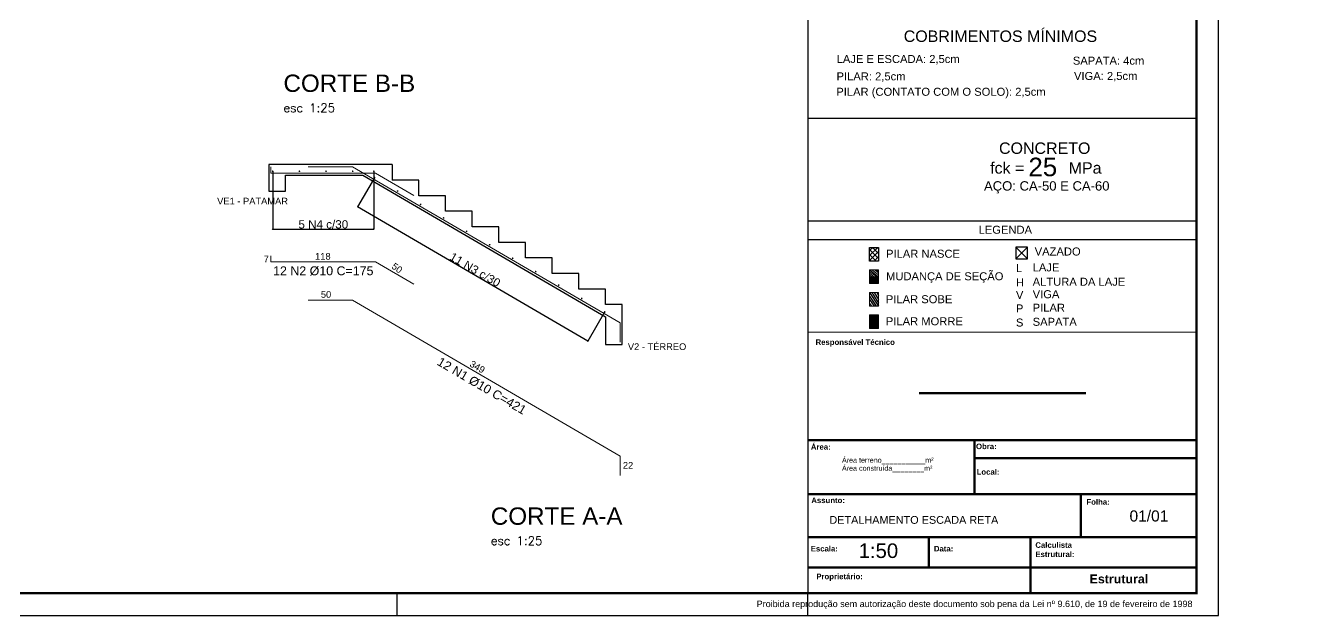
# Model space of a CAD drawing. Header units: millimetres. Extents: x 347 to 617, y -69 to -9.
# Drawn here: x 559.2 to 616.8, y -69.2 to -42.6 of the extents above; entities that cross this region are included whole.
import ezdxf

# ---------------------------------------------------------------- set-up
doc = ezdxf.new("R2010")
doc.units = ezdxf.units.MM
for name, color, linetype in [('01 - Detalhe', 1, 'Continuous'), ('ARQ-FOLHA', 7, 'Continuous'), ('ARQ-TEXTO4', 1, 'Continuous'), ('Camada 1', 7, 'Continuous'), ('COTA CYPE', 31, 'Continuous'), ('PDF_1', 7, 'Continuous'), ('PDF_PILAR_BETAO', 7, 'Continuous')]:
    doc.layers.add(name, color=color, linetype=linetype)
for name, color, linetype, lineweight in [('ARM_LONGITUDINAL_Ø10', 33, 'Continuous', 9), ('ARM_LONGITUDINAL_Ø8', 32, 'Continuous', 9), ('G-ANNO-TEXT', 231, 'Continuous', 30)]:
    doc.layers.add(name, color=color, linetype=linetype, lineweight=lineweight)
doc.styles.add('ARIAL', font='arial.ttf')
doc.styles.add('Arial_1', font='arial.ttf')
doc.styles.add('Arial_2', font='arial.ttf', dxfattribs={"height": 5})
doc.styles.add('Arial_3', font='arial.ttf', dxfattribs={"height": 2.3})
doc.styles.add('Arial_B', font='arialbd.ttf', dxfattribs={"height": 2.5})
doc.styles.add('Arial_B_1', font='arialbd.ttf', dxfattribs={"height": 4})
doc.styles.add('ROMANS', font='romans.shx')
doc.styles.get("Standard").update_dxf_attribs({"font": 'arial.ttf'})
doc.styles.add('TQS_ARIAL', font='arial.ttf')
doc.dimstyles.new('Copy of 1-50', dxfattribs={"dimscale": 0.05, "dimtxt": 7.5, "dimasz": 0.8, "dimexe": 0.1, "dimexo": 0.2, "dimgap": 0.3, "dimtad": 1, "dimdec": 1, "dimlfac": 25, "dimzin": 1, "dimtxsty": 'Standard', "dimblk": 'OBLIQUE', "dimcen": 10, "dimdle": 0.1, "dimclrd": 7, "dimclre": 8, "dimclrt": 256, "dimadec": 0, "dimazin": 2, "dimtfac": 1, "dimtdec": 1, "dimtmove": 2, "dimatfit": 0, "dimldrblk": 'OBLIQUE', "dimfxl": 0, "dimlwd": -1, "dimlwe": -1, "dimarcsym": 0})

# ---------------------------------------------------------------- blocks, each defined once
blk = doc.blocks.new('FOLHA A1')
at = {"layer": 'ARQ-FOLHA'}
for p, q in [((841, -594), (841, 0)), ((471, -594), (471, -584)), ((656, -594), (656, -584)), ((0, -594), (841, -594))]:
    blk.add_line(p, q, dxfattribs=at)
at = {"layer": 'ARQ-FOLHA', "const_width": 1}
blk.add_lwpolyline([(25, -10), (25, -584), (831, -584), (831, -10), (25, -10)], dxfattribs=at)
blk = doc.blocks.new('_OBLIQUE')
at = {"color": 0, "linetype": 'ByBlock'}
blk.add_line((-0.5, -0.5), (0.5, 0.5), dxfattribs=at)
blk = doc.blocks.new('*D432')
at = {"layer": 'COTA CYPE', "color": 8}
for p, q in [((570.308, -49.181), (570.308, -51.777)), ((574.861, -49.181), (574.861, -51.777))]:
    blk.add_line(p, q, dxfattribs=at)
at = {"layer": 'COTA CYPE', "color": 7}
blk.add_line((570.303, -51.772), (574.866, -51.772), dxfattribs=at)
at = {"layer": 'Defpoints', "color": 0}
for p in [(570.308, -49.171), (574.861, -49.171), (574.861, -51.772)]:
    blk.add_point(p, dxfattribs=at)
at = {"layer": 'COTA CYPE', "color": 7, "xscale": 0.04000000000000001, "yscale": 0.04000000000000001, "zscale": 0.04000000000000001, "rotation": 180}
blk.add_blockref('_OBLIQUE', (570.308, -51.772), dxfattribs=at)
at = {"layer": 'COTA CYPE', "color": 7, "xscale": 0.04000000000000001, "yscale": 0.04000000000000001, "zscale": 0.04000000000000001}
blk.add_blockref('_OBLIQUE', (574.861, -51.772), dxfattribs=at)
at = {"layer": 'COTA CYPE', "insert": (572.585, -51.563), "char_height": 0.375, "attachment_point": 5}
blk.add_mtext('5 N4 c/30', dxfattribs=at)
blk = doc.blocks.new('*D433')
at = {"layer": 'COTA CYPE', "color": 8}
for p, q in [((574.889, -49.464), (574.129, -50.765)), ((585.254, -55.51), (584.495, -56.812))]:
    blk.add_line(p, q, dxfattribs=at)
at = {"layer": 'COTA CYPE', "color": 7}
blk.add_line((574.128, -50.759), (584.502, -56.81), dxfattribs=at)
at = {"layer": 'Defpoints', "color": 0}
for p in [(574.894, -49.455), (585.259, -55.502), (584.497, -56.808)]:
    blk.add_point(p, dxfattribs=at)
at = {"layer": 'COTA CYPE', "color": 7, "xscale": 0.04000000000000001, "yscale": 0.04000000000000001, "zscale": 0.04000000000000001}
for p, rotation in [((574.132, -50.761), 149.7435628365114), ((584.497, -56.808), 329.7435628365114)]:
    blk.add_blockref('_OBLIQUE', p, dxfattribs=dict(at, rotation=rotation))
at = {"layer": 'COTA CYPE', "insert": (579.42, -53.604), "char_height": 0.375, "attachment_point": 5, "rotation": 329.74356}
blk.add_mtext('11 N3 c/30', dxfattribs=at)

msp = doc.modelspace()

# ---------------------------------------------------------------- hatches: boundary and pattern name
h = msp.add_hatch(color=256)
h.dxf.hatch_style = 1
h.paths.add_polyline_path([(597.5927, -54.2246), (597.5927, -53.9169), (597.1895, -53.9169), (597.1895, -54.2246)])
h = msp.add_hatch(color=256)
h.dxf.hatch_style = 1
h.paths.add_polyline_path([(597.1895, -56.2484), (597.5927, -56.2484), (597.5927, -55.633), (597.1895, -55.633)])
at = {"layer": 'ARM_LONGITUDINAL_Ø8'}
h = msp.add_hatch(color=256, dxfattribs=at)
h.dxf.hatch_style = 1
edge = h.paths.add_edge_path()
edge.add_arc((570.3081, -49.1709), 0.04, 0, 360)
h = msp.add_hatch(color=256, dxfattribs=at)
h.dxf.hatch_style = 1
edge = h.paths.add_edge_path()
edge.add_arc((571.5081, -49.1709), 0.04, 0, 360)
h = msp.add_hatch(color=256, dxfattribs=at)
h.dxf.hatch_style = 1
edge = h.paths.add_edge_path()
edge.add_arc((572.7081, -49.1709), 0.04, 0, 360)
h = msp.add_hatch(color=256, dxfattribs=at)
h.dxf.hatch_style = 1
edge = h.paths.add_edge_path()
edge.add_arc((573.9081, -49.1709), 0.04, 0, 360)
h = msp.add_hatch(color=256, dxfattribs=at)
h.dxf.hatch_style = 1
edge = h.paths.add_edge_path()
edge.add_arc((574.861, -49.1713), 0.04, 0, 360)
h = msp.add_hatch(color=256, dxfattribs=at)
h.dxf.hatch_style = 1
edge = h.paths.add_edge_path()
edge.add_arc((574.8936, -49.4553), 0.04, 0, 360)
h = msp.add_hatch(color=256, dxfattribs=at)
h.dxf.hatch_style = 1
edge = h.paths.add_edge_path()
edge.add_arc((575.9301, -50.0599), 0.04, 0, 360)
h = msp.add_hatch(color=256, dxfattribs=at)
h.dxf.hatch_style = 1
edge = h.paths.add_edge_path()
edge.add_arc((576.9667, -50.6645), 0.04, 0, 360)
h = msp.add_hatch(color=256, dxfattribs=at)
h.dxf.hatch_style = 1
edge = h.paths.add_edge_path()
edge.add_arc((578.0032, -51.2692), 0.04, 0, 360)
h = msp.add_hatch(color=256, dxfattribs=at)
h.dxf.hatch_style = 1
edge = h.paths.add_edge_path()
edge.add_arc((579.0397, -51.8738), 0.04, 0, 360)
h = msp.add_hatch(color=256, dxfattribs=at)
h.dxf.hatch_style = 1
edge = h.paths.add_edge_path()
edge.add_arc((580.0763, -52.4785), 0.04, 0, 360)
h = msp.add_hatch(color=256, dxfattribs=at)
h.dxf.hatch_style = 1
edge = h.paths.add_edge_path()
edge.add_arc((581.1128, -53.0831), 0.04, 0, 360)
h = msp.add_hatch(color=256, dxfattribs=at)
h.dxf.hatch_style = 1
edge = h.paths.add_edge_path()
edge.add_arc((582.1493, -53.6878), 0.04, 0, 360)
h = msp.add_hatch(color=256, dxfattribs=at)
h.dxf.hatch_style = 1
edge = h.paths.add_edge_path()
edge.add_arc((583.1859, -54.2924), 0.04, 0, 360)
h = msp.add_hatch(color=256, dxfattribs=at)
h.dxf.hatch_style = 1
edge = h.paths.add_edge_path()
edge.add_arc((584.2224, -54.8971), 0.04, 0, 360)
h = msp.add_hatch(color=256, dxfattribs=at)
h.dxf.hatch_style = 1
edge = h.paths.add_edge_path()
edge.add_arc((585.2589, -55.5017), 0.04, 0, 360)
at = {"layer": 'COTA CYPE'}
h = msp.add_hatch(dxfattribs=at)
h.set_pattern_fill('ANSI31', scale=0.08)
h.set_pattern_definition([(45, (94.4651, 0.93045), (-0.17960512, 0.17960512), [])])
h.paths.add_polyline_path([(552.921, -18.3054), (552.161, -18.3054), (552.161, -19.0654), (552.921, -19.0654)])
h.paths.add_polyline_path([(542.561, -38.3654), (541.801, -38.3654), (541.801, -39.9654), (542.561, -39.9654)])
h.paths.add_polyline_path([(541.4537, -47.4283), (540.6937, -47.4283), (540.6937, -48.1883), (541.4537, -48.1883)])
h.paths.add_polyline_path([(541.4537, -57.7883), (540.6937, -57.7883), (540.6937, -58.5483), (541.4537, -58.5483)])
h.paths.add_polyline_path([(547.0136, -11.6892), (584.5454, -11.6892), (584.5454, -9.3471), (547.0136, -9.3471)], flags=9)
h.paths.add_polyline_path([(597.8558, -15.4495), (599.4734, -15.4495), (599.4734, -14.8485), (597.8558, -14.8485)], flags=9)
h.paths.add_polyline_path([(597.8558, -14.4686), (599.4734, -14.4686), (599.4734, -13.8676), (597.8558, -13.8676)], flags=9)
h.paths.add_polyline_path([(598.0188, -13.4674), (599.4098, -13.4674), (599.4098, -12.8664), (598.0188, -12.8664)], flags=9)
h.paths.add_polyline_path([(598.02, -12.4572), (599.411, -12.4572), (599.411, -11.8561), (598.02, -11.8561)], flags=9)
h.paths.add_polyline_path([(598.0184, -11.472), (599.4094, -11.472), (599.4094, -10.871), (598.0184, -10.871)], flags=9)
h.paths.add_polyline_path([(599.6282, -37.5405), (616.7679, -37.5405), (616.7679, -33.6371), (599.6282, -33.6371)], flags=9)
h.paths.add_polyline_path([(556.2319, -66.1142), (572.2191, -66.1142), (572.2191, -63.9435), (556.2319, -63.9435)], flags=9)
h.paths.add_polyline_path([(586.4827, -36.661), (587.0989, -36.661), (587.0989, -36.0428), (586.4827, -36.0428)], flags=9)
h.paths.add_polyline_path([(581.0699, -39.8028), (581.7967, -39.3635), (581.4768, -38.8344), (580.7501, -39.2738)], flags=24)
h.paths.add_polyline_path([(572.9695, -42.6109), (573.8187, -42.6109), (573.8187, -41.9927), (572.9695, -41.9927)], flags=9)
h.paths.add_polyline_path([(570.2202, -42.6883), (570.6033, -42.6883), (570.6033, -42.0701), (570.2202, -42.0701)], flags=9)
h.paths.add_polyline_path([(585.9894, -62.7217), (586.6055, -62.7217), (586.6055, -62.1035), (585.9894, -62.1035)], flags=9)
h.paths.add_polyline_path([(572.095, -53.3127), (572.9442, -53.3127), (572.9442, -52.6944), (572.095, -52.6944)], flags=9)
h.paths.add_polyline_path([(569.807, -53.4314), (570.19, -53.4314), (570.19, -52.8132), (569.807, -52.8132)], flags=9)
h.paths.add_polyline_path([(578.9858, -58.0279), (579.7231, -58.4494), (580.0299, -57.9127), (579.2927, -57.4912)], flags=24)
h.paths.add_polyline_path([(575.462, -53.5927), (575.9636, -53.9505), (576.3226, -53.4473), (575.821, -53.0894)], flags=9)
h.paths.add_polyline_path([(572.3829, -55.0276), (572.9991, -55.0276), (572.9991, -54.4093), (572.3829, -54.4093)], flags=9)
h.paths.add_polyline_path([(586.6191, -33.8532), (589.6238, -33.8532), (589.6238, -33.2349), (586.6191, -33.2349)], flags=9)
h.paths.add_polyline_path([(568.152, -39.9914), (571.4926, -39.9914), (571.4926, -39.3731), (568.152, -39.3731)], flags=9)
h.paths.add_polyline_path([(567.7287, -50.8259), (571.0692, -50.8259), (571.0692, -50.2077), (567.7287, -50.2077)], flags=9)
h.paths.add_polyline_path([(586.2242, -57.3782), (589.0057, -57.3782), (589.0057, -56.76), (586.2242, -56.76)], flags=9)
h.paths.add_polyline_path([(543.503, -53.6613), (543.503, -52.8121), (542.8848, -52.8121), (542.8848, -53.6613)], flags=9)
h.paths.add_polyline_path([(554.5665, -55.3953), (554.5665, -54.546), (553.9483, -54.546), (553.9483, -55.3953)], flags=9)
h.paths.add_polyline_path([(543.2073, -48.3851), (543.5232, -48.3851), (543.5232, -47.8754), (543.2073, -47.8754)], flags=9)
h.paths.add_polyline_path([(543.1973, -58.1238), (543.5132, -58.1238), (543.5132, -57.614), (543.1973, -57.614)], flags=9)
h.paths.add_polyline_path([(554.2312, -58.1345), (554.5471, -58.1345), (554.5471, -57.6248), (554.2312, -57.6248)], flags=9)
h.paths.add_polyline_path([(554.2267, -53.1728), (554.5425, -53.1728), (554.5425, -52.6631), (554.2267, -52.6631)], flags=9)
h.paths.add_polyline_path([(550.6455, -48.3825), (550.9613, -48.3825), (550.9613, -47.8727), (550.6455, -47.8727)], flags=9)
h.paths.add_polyline_path([(550.6243, -53.4102), (550.9402, -53.4102), (550.9402, -52.9005), (550.6243, -52.9005)], flags=9)
h.paths.add_polyline_path([(551.0073, -50.9438), (551.0073, -50.0945), (550.3891, -50.0945), (550.3891, -50.9438)], flags=9)
h.paths.add_polyline_path([(544.0519, -49.364), (545.7741, -49.364), (545.7741, -48.7458), (544.0519, -48.7458)], flags=9)
h.paths.add_polyline_path([(582.713, -18.7476), (588.8735, -18.7476), (588.8735, -17.8646), (582.713, -17.8646)], flags=9)
h.paths.add_polyline_path([(582.8441, -25.0476), (588.1714, -25.0476), (588.1714, -24.1646), (582.8441, -24.1646)], flags=9)
h.paths.add_polyline_path([(582.4812, -12.4476), (588.1714, -12.4476), (588.1714, -11.5646), (582.4812, -11.5646)], flags=9)
h.paths.add_polyline_path([(579.9771, -65.9763), (586.1067, -65.9763), (586.1067, -64.0149), (579.9771, -64.0149)], flags=9)
h.paths.add_polyline_path([(570.6393, -46.4883), (576.7673, -46.4883), (576.7673, -44.5268), (570.6393, -44.5268)], flags=9)
h.paths.add_polyline_path([(537.5554, -62.762), (556.7652, -62.762), (556.7652, -60.8006), (537.5554, -60.8006)], flags=9)
h.paths.add_polyline_path([(537.5273, -51.2707), (538.0327, -51.2705), (538.0324, -50.741), (537.527, -50.7412)], flags=9)
h.paths.add_polyline_path([(558.0139, -51.2518), (558.5193, -51.2515), (558.519, -50.722), (558.0136, -50.7223)], flags=9)
h.paths.add_polyline_path([(537.5514, -54.6638), (538.0583, -54.6635), (538.0581, -54.134), (537.5512, -54.1343)], flags=9)
h.paths.add_polyline_path([(558.1375, -54.6448), (558.6444, -54.6446), (558.6441, -54.115), (558.1372, -54.1153)], flags=9)
h.paths.add_polyline_path([(538.9924, -43.8645), (551.7244, -43.8645), (551.7244, -41.903), (538.9924, -41.903)], flags=9)
h.paths.add_polyline_path([(564.7191, -32.1795), (573.5132, -32.1795), (573.5132, -30.218), (564.7191, -30.218)], flags=9)
h.paths.add_polyline_path([(539.5397, -47.4467), (540.4232, -47.4467), (540.4232, -46.6224), (539.5397, -46.6224)], flags=9)
h.paths.add_polyline_path([(539.6128, -59.3683), (540.4963, -59.3683), (540.4963, -58.544), (539.6128, -58.544)], flags=9)
h.paths.add_polyline_path([(546.3865, -50.4067), (547.3008, -50.4067), (547.3008, -49.5824), (546.3865, -49.5824)], flags=9)
h.paths.add_polyline_path([(551.6812, -52.4774), (551.6812, -49.1704), (551.063, -49.1704), (551.063, -52.4774)], flags=9)
h.paths.add_polyline_path([(579.7195, -41.4783), (583.7965, -39.1), (583.3812, -38.388), (579.3041, -40.7663)], flags=9)
h.paths.add_polyline_path([(544.1185, -54.2474), (544.1185, -51.1735), (543.5003, -51.1735), (543.5003, -54.2474)], flags=9)
h.paths.add_polyline_path([(555.2671, -57.1196), (555.2671, -53.8127), (554.6489, -53.8127), (554.6489, -57.1196)], flags=9)
h.paths.add_polyline_path([(548.8266, -57.6083), (549.7409, -57.6083), (549.7409, -56.784), (548.8266, -56.784)], flags=9)
h.paths.add_polyline_path([(543.5503, -56.2083), (544.4646, -56.2083), (544.4646, -55.384), (543.5503, -55.384)], flags=9)
h.paths.add_polyline_path([(577.4864, -58.0241), (581.5635, -60.4024), (581.9788, -59.6904), (577.9017, -57.3121)], flags=9)
h.paths.add_polyline_path([(570.2053, -54.0838), (574.9254, -54.0838), (574.9254, -53.2595), (570.2053, -53.2595)], flags=9)
h.paths.add_polyline_path([(574.1804, -16.0502), (577.1851, -16.0502), (577.1851, -15.432), (574.1804, -15.432)], flags=9)
h.paths.add_polyline_path([(575.0428, -13.5049), (575.8643, -13.5049), (575.8643, -12.6806), (575.0428, -12.6806)], flags=9)
h.paths.add_polyline_path([(573.8428, -14.2049), (574.6643, -14.2049), (574.6643, -13.3806), (573.8428, -13.3806)], flags=9)
h.paths.add_polyline_path([(572.6436, -14.9118), (573.4651, -14.9118), (573.4651, -14.0875), (572.6436, -14.0875)], flags=9)
h.paths.add_polyline_path([(571.4439, -15.6049), (572.2654, -15.6049), (572.2654, -14.7806), (571.4439, -14.7806)], flags=9)
h.paths.add_polyline_path([(570.2406, -16.3049), (571.0621, -16.3049), (571.0621, -15.4806), (570.2406, -15.4806)], flags=9)
h.paths.add_polyline_path([(569.0452, -17.0118), (569.8668, -17.0118), (569.8668, -16.1875), (569.0452, -16.1875)], flags=9)
h.paths.add_polyline_path([(567.8436, -17.7047), (568.6651, -17.7047), (568.6651, -16.8804), (567.8436, -16.8804)], flags=9)
h.paths.add_polyline_path([(566.6477, -18.4118), (567.4692, -18.4118), (567.4692, -17.5875), (566.6477, -17.5875)], flags=9)
h.paths.add_polyline_path([(565.5208, -19.1118), (566.3424, -19.1118), (566.3424, -18.2875), (565.5208, -18.2875)], flags=9)
h.paths.add_polyline_path([(563.9789, -19.8049), (564.8005, -19.8049), (564.8005, -18.9806), (563.9789, -18.9806)], flags=9)
h.paths.add_polyline_path([(565.2166, -20.5049), (566.0381, -20.5049), (566.0381, -19.6806), (565.2166, -19.6806)], flags=9)
h.paths.add_polyline_path([(566.4166, -21.2049), (567.2381, -21.2049), (567.2381, -20.3806), (566.4166, -20.3806)], flags=9)
h.paths.add_polyline_path([(567.6166, -21.9049), (568.4381, -21.9049), (568.4381, -21.0806), (567.6166, -21.0806)], flags=9)
h.paths.add_polyline_path([(568.8166, -22.6049), (569.6381, -22.6049), (569.6381, -21.7806), (568.8166, -21.7806)], flags=9)
h.paths.add_polyline_path([(570.0166, -23.3049), (570.8381, -23.3049), (570.8381, -22.4806), (570.0166, -22.4806)], flags=9)
h.paths.add_polyline_path([(571.2166, -24.0049), (572.0381, -24.0049), (572.0381, -23.1806), (571.2166, -23.1806)], flags=9)
h.paths.add_polyline_path([(572.4166, -24.7047), (573.2381, -24.7047), (573.2381, -23.8804), (572.4166, -23.8804)], flags=9)
h.paths.add_polyline_path([(573.6166, -25.4049), (574.4381, -25.4049), (574.4381, -24.5806), (573.6166, -24.5806)], flags=9)
h.paths.add_polyline_path([(574.8166, -26.1049), (575.6381, -26.1049), (575.6381, -25.2806), (574.8166, -25.2806)], flags=9)
h.paths.add_polyline_path([(558.3409, -21.6864), (561.6814, -21.6864), (561.6814, -21.0682), (558.3409, -21.0682)], flags=9)
h.paths.add_polyline_path([(575.8109, -28.0795), (578.5923, -28.0795), (578.5923, -27.4613), (575.8109, -27.4613)], flags=9)
h.paths.add_polyline_path([(540.1392, -18.2485), (541.7062, -18.2485), (541.7062, -16.7999), (540.1392, -16.7999)], flags=9)
h.paths.add_polyline_path([(553.1348, -18.2485), (554.7018, -18.2485), (554.7018, -16.7999), (553.1348, -16.7999)], flags=9)
h.paths.add_polyline_path([(542.7748, -41.4994), (544.3418, -41.4994), (544.3418, -40.0508), (542.7748, -40.0508)], flags=9)
h.paths.add_polyline_path([(547.4002, -34.2613), (548.2217, -34.2613), (548.2217, -33.437), (547.4002, -33.437)], flags=9)
h.paths.add_polyline_path([(547.4002, -24.8847), (548.2217, -24.8847), (548.2217, -24.0604), (547.4002, -24.0604)], flags=9)
h.paths.add_polyline_path([(547.4002, -26.0847), (548.2217, -26.0847), (548.2217, -25.2604), (547.4002, -25.2604)], flags=9)
h.paths.add_polyline_path([(547.4002, -27.2811), (548.2217, -27.2811), (548.2217, -26.4568), (547.4002, -26.4568)], flags=9)
h.paths.add_polyline_path([(547.4002, -28.4847), (548.2217, -28.4847), (548.2217, -27.6604), (547.4002, -27.6604)], flags=9)
h.paths.add_polyline_path([(547.4002, -29.6813), (548.2217, -29.6813), (548.2217, -28.857), (547.4002, -28.857)], flags=9)
h.paths.add_polyline_path([(547.4002, -30.8813), (548.2217, -30.8813), (548.2217, -30.057), (547.4002, -30.057)], flags=9)
h.paths.add_polyline_path([(547.4002, -32.0847), (548.2217, -32.0847), (548.2217, -31.2604), (547.4002, -31.2604)], flags=9)
h.paths.add_polyline_path([(547.4002, -33.2813), (548.2217, -33.2813), (548.2217, -32.457), (547.4002, -32.457)], flags=9)
h.paths.add_polyline_path([(542.6378, -34.2613), (543.4594, -34.2613), (543.4594, -33.437), (542.6378, -33.437)], flags=9)
h.paths.add_polyline_path([(542.6002, -23.6813), (543.4217, -23.6813), (543.4217, -22.857), (542.6002, -22.857)], flags=9)
h.paths.add_polyline_path([(542.6378, -24.8813), (543.4594, -24.8813), (543.4594, -24.057), (542.6378, -24.057)], flags=9)
h.paths.add_polyline_path([(542.6378, -26.0813), (543.4594, -26.0813), (543.4594, -25.257), (542.6378, -25.257)], flags=9)
h.paths.add_polyline_path([(542.6378, -27.2813), (543.4594, -27.2813), (543.4594, -26.457), (542.6378, -26.457)], flags=9)
h.paths.add_polyline_path([(542.6378, -28.4813), (543.4594, -28.4813), (543.4594, -27.657), (542.6378, -27.657)], flags=9)
h.paths.add_polyline_path([(542.6378, -29.6813), (543.4594, -29.6813), (543.4594, -28.857), (542.6378, -28.857)], flags=9)
h.paths.add_polyline_path([(542.6378, -30.8813), (543.4594, -30.8813), (543.4594, -30.057), (542.6378, -30.057)], flags=9)
h.paths.add_polyline_path([(542.6378, -32.0811), (543.4594, -32.0811), (543.4594, -31.2568), (542.6378, -31.2568)], flags=9)
h.paths.add_polyline_path([(542.6378, -33.2813), (543.4594, -33.2813), (543.4594, -32.457), (542.6378, -32.457)], flags=9)
h.paths.add_polyline_path([(595.4829, -10.253), (598.0764, -10.253), (598.0764, -9.694), (595.4829, -9.694)], flags=9)
h.paths.add_polyline_path([(600.4554, -32.7187), (602.0491, -32.7187), (602.0491, -32.1005), (600.4554, -32.1005)], flags=9)
h.paths.add_polyline_path([(599.8161, -63.9351), (611.3742, -63.9351), (611.3742, -63.2139), (599.8161, -63.2139)], flags=9)
h.paths.add_polyline_path([(605.6594, -12.9118), (606.7255, -12.9118), (606.7255, -12.5315), (605.6594, -12.5315)], flags=9)
h.paths.add_polyline_path([(603.6215, -12.9818), (604.9983, -12.9818), (604.9983, -12.6443), (603.6215, -12.6443)], flags=9)
h.paths.add_polyline_path([(605.8495, -14.2225), (606.9156, -14.2225), (606.9156, -13.8421), (605.8495, -13.8421)], flags=9)
h.paths.add_polyline_path([(603.308, -14.3139), (605.692, -14.3139), (605.692, -13.9335), (603.308, -13.9335)], flags=9)
h.paths.add_polyline_path([(609.2311, -54.2477), (611.4049, -54.2477), (611.4049, -53.6886), (609.2311, -53.6886)], flags=9)
h.paths.add_polyline_path([(608.477, -54.281), (608.9992, -54.281), (608.9992, -53.7219), (608.477, -53.7219)], flags=9)
h.paths.add_polyline_path([(609.2319, -52.636), (613.5851, -52.636), (613.5851, -52.0862), (609.2319, -52.0862)], flags=9)
h.paths.add_polyline_path([(609.2341, -53.6307), (610.8696, -53.6307), (610.8696, -53.09), (609.2341, -53.09)], flags=9)
h.paths.add_polyline_path([(609.2326, -52.1316), (610.6193, -52.1316), (610.6193, -51.5818), (609.2326, -51.5818)], flags=9)
h.paths.add_polyline_path([(609.3218, -51.3827), (611.5786, -51.3827), (611.5786, -50.8232), (609.3218, -50.8232)], flags=9)
h.paths.add_polyline_path([(603.8911, -54.0832), (607.5469, -54.0832), (607.5469, -53.5237), (603.8911, -53.5237)], flags=9)
h.paths.add_polyline_path([(609.2311, -53.1644), (610.6214, -53.1644), (610.6214, -52.6054), (609.2311, -52.6054)], flags=9)
h.paths.add_polyline_path([(608.4801, -53.1885), (608.9961, -53.1885), (608.9961, -52.6479), (608.4801, -52.6479)], flags=9)
h.paths.add_polyline_path([(608.4801, -52.6617), (609.0239, -52.6617), (609.0239, -52.121), (608.4801, -52.121)], flags=9)
h.paths.add_polyline_path([(603.8996, -52.2146), (607.4158, -52.2146), (607.4158, -51.6555), (603.8996, -51.6555)], flags=9)
h.paths.add_polyline_path([(603.1449, -51.3187), (605.7385, -51.3187), (605.7385, -50.7596), (603.1449, -50.7596)], flags=9)
h.paths.add_polyline_path([(603.8911, -53.237), (607.0719, -53.237), (607.0719, -52.6776), (603.8911, -52.6776)], flags=9)
h.paths.add_polyline_path([(608.4801, -53.6639), (608.9961, -53.6639), (608.9961, -53.1233), (608.4801, -53.1233)], flags=9)
h.paths.add_polyline_path([(608.4801, -52.1573), (608.9403, -52.1573), (608.9403, -51.6166), (608.4801, -51.6166)], flags=9)
h.paths.add_polyline_path([(605.6594, -15.4394), (606.7255, -15.4394), (606.7255, -15.0591), (605.6594, -15.0591)], flags=9)
h.paths.add_polyline_path([(603.4286, -15.5094), (605.1911, -15.5094), (605.1911, -15.1719), (603.4286, -15.1719)], flags=9)
h.paths.add_polyline_path([(605.6594, -16.6235), (606.7255, -16.6235), (606.7255, -16.2432), (605.6594, -16.2432)], flags=9)
h.paths.add_polyline_path([(605.6594, -20.4338), (606.7255, -20.4338), (606.7255, -20.0535), (605.6594, -20.0535)], flags=9)
h.paths.add_polyline_path([(605.6594, -24.5738), (606.7255, -24.5738), (606.7255, -24.1934), (605.6594, -24.1934)], flags=9)
h.paths.add_polyline_path([(603.3054, -16.6935), (605.3143, -16.6935), (605.3143, -16.356), (603.3054, -16.356)], flags=9)
h.paths.add_polyline_path([(603.4226, -28.0034), (608.1779, -28.0034), (608.1779, -27.249), (603.4226, -27.249)], flags=9)
h.paths.add_polyline_path([(600.9872, -61.4762), (605.2645, -61.4762), (605.2645, -61.0022), (600.9872, -61.0022)], flags=9)
h.paths.add_polyline_path([(600.9872, -61.1124), (605.229, -61.1124), (605.229, -60.6384), (600.9872, -60.6384)], flags=9)
h.paths.add_polyline_path([(607.0211, -61.6639), (608.1746, -61.6639), (608.1746, -61.1488), (607.0211, -61.1488)], flags=9)
h.paths.add_polyline_path([(607.003, -60.5127), (608.0594, -60.5127), (608.0594, -59.9975), (607.003, -59.9975)], flags=9)
h.paths.add_polyline_path([(599.768, -55.8206), (603.4645, -55.8206), (603.4645, -55.3054), (599.768, -55.3054)], flags=9)
h.paths.add_polyline_path([(612.0555, -66.6377), (614.8948, -66.6377), (614.8948, -65.8135), (612.0555, -65.8135)], flags=9)
h.paths.add_polyline_path([(613.8399, -63.9079), (615.8378, -63.9079), (615.8378, -62.8776), (613.8399, -62.8776)], flags=9)
h.paths.add_polyline_path([(601.5323, -65.6344), (603.6404, -65.6344), (603.6404, -64.2848), (601.5323, -64.2848)], flags=9)
h.paths.add_polyline_path([(599.6034, -62.9423), (601.2417, -62.9423), (601.2417, -62.4271), (599.6034, -62.4271)], flags=9)
h.paths.add_polyline_path([(599.8019, -66.3691), (602.0227, -66.3691), (602.0227, -65.854), (599.8019, -65.854)], flags=9)
h.paths.add_polyline_path([(605.097, -65.1195), (606.0953, -65.1195), (606.0953, -64.6043), (605.097, -64.6043)], flags=9)
h.paths.add_polyline_path([(609.6663, -65.3717), (611.5572, -65.3717), (611.5572, -64.4399), (609.6663, -64.4399)], flags=9)
h.paths.add_polyline_path([(611.9659, -63.0135), (613.1385, -63.0135), (613.1385, -62.4983), (611.9659, -62.4983)], flags=9)
h.paths.add_polyline_path([(600.9586, -40.0654), (616.5789, -40.0654), (616.5789, -38.6238), (600.9586, -38.6238)], flags=9)
h.paths.add_polyline_path([(605.6088, -49.5791), (611.5362, -49.5791), (611.5362, -48.7554), (605.6088, -48.7554)], flags=9)
h.paths.add_polyline_path([(607.5623, -47.9021), (609.2843, -47.9021), (609.2843, -46.6245), (607.5623, -46.6245)], flags=9)
h.paths.add_polyline_path([(605.9188, -47.7022), (611.2014, -47.7022), (611.2014, -46.904), (605.9188, -46.904)], flags=9)
h.paths.add_polyline_path([(606.0433, -46.7689), (610.4257, -46.7689), (610.4257, -45.9696), (606.0433, -45.9696)], flags=9)
h.paths.add_polyline_path([(611.3487, -43.6852), (614.7528, -43.6852), (614.7528, -43.1261), (611.3487, -43.1261)], flags=9)
h.paths.add_polyline_path([(611.3849, -44.456), (614.458, -44.456), (614.458, -43.7992), (611.3849, -43.7992)], flags=9)
h.paths.add_polyline_path([(600.693, -44.4731), (604.0158, -44.4731), (604.0158, -43.8233), (600.693, -43.8233)], flags=9)
h.paths.add_polyline_path([(600.6962, -43.6932), (606.4558, -43.6932), (606.4558, -43.0364), (600.6962, -43.0364)], flags=9)
h.paths.add_polyline_path([(603.663, -42.2165), (612.7016, -42.2165), (612.7016, -41.236), (603.663, -41.236)], flags=9)
h = msp.add_hatch(dxfattribs=at)
h.set_pattern_fill('ANSI37', color=256, scale=0.05)
h.set_pattern_definition([(45, (-134.4522, -171.47889), (-0.1122532, 0.1122532), []), (135, (-134.4522, -171.47889), (-0.1122532, -0.1122532), [])])
h.paths.add_polyline_path([(597.5927, -52.5945), (597.1895, -52.5945), (597.1895, -53.21), (597.5927, -53.21)])

# ---------------------------------------------------------------- linework, layer by layer
for p, q in [((594.4048, -10.7651), (594.4048, -68.1651)), ((575.6881, -48.8706), (570.8881, -48.8706)), ((575.6881, -48.8706), (575.6881, -49.5706)), ((576.8881, -49.5706), (575.6881, -49.5706)), ((576.8881, -50.2706), (576.8881, -49.5706)), ((578.0881, -50.2706), (576.8881, -50.2706)), ((578.0881, -50.9706), (578.0881, -50.2706)), ((579.2881, -50.9706), (578.0881, -50.9706)), ((579.2881, -51.6706), (579.2881, -50.9706)), ((580.4881, -51.6706), (579.2881, -51.6706)), ((580.4881, -52.3706), (580.4881, -51.6706)), ((594.4048, -51.4053), (611.9048, -51.4053)), ((581.6881, -52.3706), (580.4881, -52.3706)), ((581.6881, -53.0706), (581.6881, -52.3706)), ((594.4048, -52.2471), (611.9048, -52.2471)), ((604.2954, -52.5861), (603.7704, -53.1111)), ((603.7704, -52.5861), (604.2954, -53.1111)), ((582.8881, -53.0706), (581.6881, -53.0706)), ((582.8881, -53.7706), (582.8881, -53.0706)), ((584.0881, -53.7706), (582.8881, -53.7706)), ((584.0881, -54.4706), (584.0881, -53.7706)), ((585.2881, -54.4706), (584.0881, -54.4706)), ((585.2881, -55.1706), (585.2881, -54.4706)), ((597.1895, -54.6344), (597.5927, -55.2499)), ((597.2833, -54.6344), (597.5927, -55.1068)), ((597.3911, -54.6344), (597.5927, -54.9422)), ((597.5107, -54.6344), (597.5927, -54.7597)), ((597.1895, -54.799), (597.4849, -55.2499)), ((597.1895, -54.9422), (597.3911, -55.2499)), ((597.1895, -55.1199), (597.2747, -55.2499)), ((594.4048, -56.4138), (611.9048, -56.4036)), ((611.9048, -67.007), (601.9048, -67.007)), ((611.9048, -68.1651), (611.9048, -67.007)), ((604.4318, -68.1651), (611.9048, -68.1651))]:
    msp.add_line(p, q)
at = {"lineweight": 90}
for p, q in [((606.9217, -59.1608), (599.4217, -59.1608)), ((594.4048, -61.2819), (611.9048, -61.2819)), ((601.9048, -63.7092), (601.9048, -61.2819)), ((601.9048, -62.087), (611.9048, -62.087)), ((594.4048, -63.7092), (611.9048, -63.7092)), ((594.4048, -63.7092), (611.9048, -63.7092)), ((606.7048, -65.6447), (606.7048, -63.7092)), ((594.4048, -65.6447), (611.9048, -65.6447)), ((599.8603, -67.007), (599.8603, -65.6447)), ((604.4318, -68.1651), (604.4318, -65.6447)), ((594.4048, -67.007), (611.9048, -67.007))]:
    msp.add_line(p, q, dxfattribs=at)
at = {"color": 8, "lineweight": 25}
for p, q in [((611.9048, -67.007), (601.9048, -67.007)), ((611.9048, -68.1651), (611.9048, -67.007)), ((601.9048, -68.1651), (611.9048, -68.1651))]:
    msp.add_line(p, q, dxfattribs=at)
for points in [[(570.8881, -48.8706), (570.1281, -48.8706), (570.1281, -50.0706), (570.8881, -50.0706), (570.8881, -49.3506), (574.3583, -49.3506), (585.2881, -55.7263), (585.2881, -56.9706), (586.0481, -56.9706), (586.0481, -55.1706)], [(603.7704, -53.1111), (604.2954, -53.1111), (604.2954, -52.5861), (603.7704, -52.5861), (603.7704, -53.1111)], [(586.0481, -55.1706), (585.2881, -55.1706)]]:
    msp.add_lwpolyline(points)
at = {"layer": 'ARM_LONGITUDINAL_Ø10'}
for points in [[(570.2281, -48.9706), (570.2281, -49.2506), (574.941, -49.2506), (576.6686, -50.2583)], [(585.9481, -56.8706), (585.9481, -55.9955), (573.9053, -48.9706), (571.9053, -48.9706)], [(570.2281, -52.9706), (570.2281, -53.2506), (574.941, -53.2506), (576.6686, -54.2583)], [(585.9481, -62.8706), (585.9481, -61.9955), (573.9053, -54.9706), (571.9053, -54.9706)]]:
    msp.add_lwpolyline(points, dxfattribs=at)
at = {"layer": 'Camada 1', "color": 0, "lineweight": 25}
for p, q in [((594.4048, -46.7777), (611.9048, -46.7777)), ((611.9048, -68.1651), (611.9048, -50.4519))]:
    msp.add_line(p, q, dxfattribs=at)
at = {"layer": 'COTA CYPE'}
msp.add_lwpolyline([(597.1895, -52.5945), (597.5927, -52.5945), (597.5927, -53.21), (597.1895, -53.21)], close=True, dxfattribs=at)
at = {"layer": 'PDF_1', "lineweight": 18}
for points in [[(597.1895, -54.6344), (597.5927, -54.6344), (597.5927, -55.2499), (597.1895, -55.2499)], [(597.1895, -55.633), (597.5927, -55.633), (597.5927, -56.2484), (597.1895, -56.2484)]]:
    msp.add_lwpolyline(points, close=True, dxfattribs=at)
at = {"layer": 'PDF_PILAR_BETAO', "lineweight": 18}
for p, q in [((597.1895, -53.6091), (597.5927, -53.9169)), ((597.1895, -53.6753), (597.506, -53.9169)), ((597.1895, -53.763), (597.3911, -53.9169)), ((597.1895, -53.8388), (597.2918, -53.9169)), ((597.5927, -53.9169), (597.1895, -53.9169)), ((597.2939, -53.6091), (597.5927, -53.8372)), ((597.4145, -53.6091), (597.5927, -53.7451)), ((597.4977, -53.6091), (597.5927, -53.6816))]:
    msp.add_line(p, q, dxfattribs=at)
msp.add_lwpolyline([(597.1895, -53.6091), (597.5927, -53.6091), (597.5927, -54.2246), (597.1895, -54.2246)], close=True, dxfattribs=at)

# ---------------------------------------------------------------- block references
at = {"layer": 'ARQ-FOLHA', "xscale": 0.1, "yscale": 0.1, "zscale": 0.1}
msp.add_blockref('FOLHA A1', (528.8048, -9.7651), dxfattribs=at)

# ---------------------------------------------------------------- texts
at = {"insert": (595.3756, -64.6902), "char_height": 0.35, "attachment_point": 1}
msp.add_mtext_dynamic_manual_height_columns('DETALHAMENTO ESCADA RETA', width=11.829823, gutter_width=12.5, heights=[1.969], dxfattribs=at)
at = {"layer": '01 - Detalhe'}
for s, width, gutter_width, insert, char_height, attachment_point in [('{\\C2;VE1 - PATAMAR}', 3.306106, 37.5, (567.8055, -50.6623), 0.3, 7), ('{\\C2;7}', 2.728275, 37.5, (569.9018, -53.2676), 0.3, 7), ('{\\C2;118}', 2.728275, 37.5, (572.2156, -53.154), 0.3, 7), ('{\\C2;12 N2 %%C10 C=175}', 4.818008, 2, (572.5846, -53.4506), 0.4, 2), ('{\\C2;50}', 2.728275, 37.5, (572.4753, -54.8689), 0.3, 7), ('{\\C2;V2 - TÉRREO}', 2.728275, 37.5, (586.3011, -57.2195), 0.3, 7), ('{\\C2;22}', 2.728275, 37.5, (586.0767, -62.5579), 0.3, 7)]:
    msp.add_mtext_dynamic_manual_height_columns(s, width=width, gutter_width=gutter_width, heights=[0], dxfattribs=dict(at, insert=insert, char_height=char_height, attachment_point=attachment_point))
for s, width, gutter_width, insert, char_height, attachment_point, rotation in [('{\\C2;50}', 2.728275, 37.5, (575.6293, -53.5171), 0.3, 7, 324.494044), ('{\\C2;12 N1 %%C10 C=421}', 4.818008, 2, (579.8259, -58.6558), 0.4, 2, 329.743563), ('{\\C2;349}', 2.728275, 37.5, (579.1449, -57.9362), 0.3, 7, 330.241488)]:
    msp.add_mtext_dynamic_manual_height_columns(s, width=width, gutter_width=gutter_width, heights=[0], dxfattribs=dict(at, insert=insert, char_height=char_height, attachment_point=attachment_point, rotation=rotation))
at = {"layer": 'ARQ-TEXTO4', "color": 31, "char_height": 0.39, "width": 29.650864, "attachment_point": 1, "style": 'ROMANS'}
for s, insert in [('{\\fArial|b0|i0|c0|p34;\\H2x;\\C4;CORTE B-B\\P\\Fromans|c0;\\H0.50002x;\\C2;esc 1:25}', (570.7911, -44.8169)), ('{\\fArial|b0|i0|c0|p34;\\H2x;\\C4;CORTE A-A\\P\\Fromans|c0;\\H0.50002x;\\C2;esc 1:25}', (580.1289, -64.305))]:
    msp.add_mtext(s, dxfattribs=dict(at, insert=insert))
at = {"layer": 'Camada 1', "color": 0, "lineweight": 25, "style": 'TQS_ARIAL'}
for s, height, p in [('COBRIMENTOS MÍNIMOS', 0.514893, (598.7238, -43.3474)), ('LAJE E ESCADA: 2,5cm', 0.360425, (595.7031, -44.2967)), ('SAPATA: 4cm', 0.360425, (606.3393, -44.3701)), ('PILAR: 2,5cm', 0.360425, (595.6987, -45.0778)), ('VIGA: 2,5cm', 0.360425, (606.3918, -45.0596)), ('PILAR (CONTATO COM O SOLO): 2,5cm', 0.360425, (595.6875, -45.771)), ('CONCRETO', 0.51489, (603.0151, -48.388)), ('fck =          MPa', 0.514893, (602.6153, -49.2784)), ('25', 0.83413, (604.3387, -49.3927)), ('AÇO: CA-50 E CA-60', 0.420812, (602.3389, -50.0389)), ('LEGENDA', 0.36043, (602.0947, -51.9824)), ('PILAR NASCE', 0.360425, (597.9267, -53.0629)), ('VAZADO', 0.36043, (604.6212, -52.9622)), ('L', 0.3604, (603.7764, -53.7107)), ('LAJE', 0.36043, (604.5305, -53.6774)), ('MUDANÇA DE SEÇÃO', 0.360425, (597.9267, -54.0775)), ('H', 0.3604, (603.7764, -54.3561)), ('ALTURA DA LAJE', 0.360425, (604.5305, -54.3228)), ('V', 0.3604, (603.7764, -54.9182)), ('VIGA', 0.36043, (604.5305, -54.8849)), ('PILAR SOBE', 0.36043, (597.9183, -55.1107)), ('P', 0.3604, (603.7764, -55.5257)), ('PILAR', 0.36043, (604.5305, -55.4924)), ('PILAR MORRE', 0.360425, (597.9183, -56.1036)), ('S', 0.3604, (603.7764, -56.1599)), ('SAPATA', 0.36043, (604.5305, -56.1266))]:
    msp.add_text(s, height=height, dxfattribs=at).set_placement(p)
at = {"layer": 'G-ANNO-TEXT', "color": 7, "attachment_point": 1}
for s, insert, char_height, width, style in [('Responsável Técnico ', (594.7535, -56.7372), 0.25, 4.417298, 'Arial_B'), ('Área:', (594.542, -61.4529), 0.25, 1.074261, 'Arial_B'), ('Obra:', (601.9781, -61.4293), 0.25, 1.122362, 'Arial_B'), ('Área terreno___________m²', (595.9426, -62.0599), 0.23, 5.659914, 'Arial_3'), ('Área construída________m²', (595.9426, -62.4237), 0.23, 6.197044, 'Arial_3'), ('Local:', (602.0078, -62.5806), 0.25, 1.234599, 'Arial_B'), ('Assunto:', (594.5633, -63.8589), 0.25, 1.811814, 'Arial_B'), ('Folha:', (606.9516, -63.9301), 0.25, 1.258649, 'Arial_B'), ('01/01', (608.8913, -64.438), 0.5, 2.164556, 'Arial_2'), ('Escala:', (594.5365, -66.0361), 0.25, 1.467088, 'Arial_B'), ('1:50', (596.6931, -65.925), 0.65491, 10.080639, 'Arial_1'), ('Data:', (600.0821, -66.0361), 0.25, 1.050211, 'Arial_B'), ('Calculista Estrutural:', (604.6516, -65.8717), 0.25, 2.176767, 'Arial_B'), ('Proprietário: ', (594.7872, -67.2857), 0.25, 2.661602, 'Arial_B'), ('Estrutural', (607.0936, -67.3224), 0.4, 3.214767, 'Arial_B_1'), ('Proibida reprodução sem autorização deste documento sob pena da Lei nº 9.610, de 19 de fevereiro de 1998', (592.1011, -68.5), 0.29, 23.770034, 'ARIAL')]:
    msp.add_mtext(s, dxfattribs=dict(at, insert=insert, char_height=char_height, width=width, style=style))

# ---------------------------------------------------------------- dimensions: what is measured, and where the dimension line sits
at = {"layer": 'COTA CYPE'}
dim = msp.add_linear_dim(base=(574.861, -51.7723), p1=(570.3081, -49.1709), p2=(574.861, -49.1713), text='5 N4 c/30', dimstyle='Copy of 1-50', dxfattribs=at)
dim.commit()
dim.dimension.update_dxf_attribs({"geometry": '*D432', "text_midpoint": (572.5846, -51.5632)})
dim = msp.add_aligned_dim(p1=(574.8936, -49.4553), p2=(585.2589, -55.5017), distance=-1.5118, text='11 N3 c/30', dimstyle='Copy of 1-50', dxfattribs=at)
dim.commit()
dim.dimension.update_dxf_attribs({"geometry": '*D433', "text_midpoint": (579.4199, -53.6038)})

doc.saveas('drawing.dxf')
